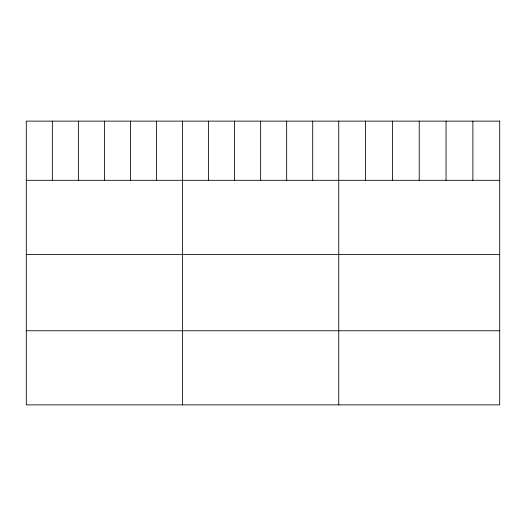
<?xml version="1.0" encoding="UTF-8"?>
<svg xmlns="http://www.w3.org/2000/svg" width="526" height="526" viewBox="0 0 526 526"><rect width="100%" height="100%" fill="white"/><g stroke="black" fill="none" stroke-linecap="round" stroke-linejoin="round"><path stroke-width="0.79" d="M26.3 180.3L499.7 180.3M26.3 254.406L499.7 254.406M26.3 330.762L499.7 330.762M472.874 121.125L472.874 180.3M446.048 121.125L446.048 180.3M419.222 121.125L419.222 180.3M392.396 121.125L392.396 180.3M365.57 121.125L365.57 180.3M338.744 121.125L338.744 404.875M312.707 121.125L312.707 180.3M286.67 121.125L286.67 180.3M260.633 121.125L260.633 180.3M234.596 121.125L234.596 180.3M208.559 121.125L208.559 180.3M182.522 121.125L182.522 404.875M156.485 121.125L156.485 180.3M130.448 121.125L130.448 180.3M104.411 121.125L104.411 180.3M78.374 121.125L78.374 180.3M52.337 121.125L52.337 180.3M499.7 121.125L26.3 121.125L26.3 404.875L499.7 404.875L499.7 121.125"/></g></svg>
